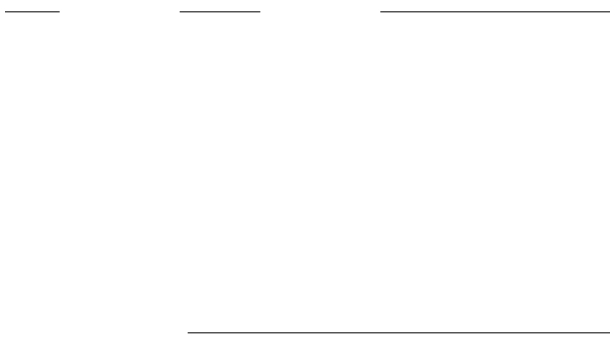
# Model space of a CAD drawing. Header units: millimetres. Extents: x -85420 to 1195317, y -69347 to 470418.
# Drawn here: x 452496.6 to 452865.1, y 58772.4 to 58976.4 of the extents above; entities that cross this region are included whole.
import ezdxf

# ---------------------------------------------------------------- set-up
doc = ezdxf.new("R2010")
doc.units = ezdxf.units.MM
for name, pattern in [('GOST2.303 6', [12, 8, -1.5, 1, -1.5]), ('ГОСТ 2.303 5', [24, 20, -1.5, 1, -1.5]), ('ГОСТ 2.303 6', [12, 8, -1.5, 1, -1.5]), ('осевая', [50.8, 31.75, -6.35, 6.35, -6.35])]:
    doc.linetypes.add(name, pattern=pattern)
doc.layers.add('!ФС_Ригели_балки', color=251, linetype='ГОСТ 2.303 6', lineweight=15)
doc.layers.add('+АР_Осевые линии', color=252, linetype='GOST2.303 6', lineweight=9)
doc.layers.add('ОСИ', color=7, linetype='осевая', lineweight=13, true_color=0x999999)

# ---------------------------------------------------------------- blocks, each defined once
blk = doc.blocks.new('*U49')
at = {"linetype": 'ГОСТ 2.303 5', "ltscale": 50}
blk.add_lwpolyline([(5560, 400), (0, 400), (0, 0), (5560, 0)], close=True, dxfattribs=at)
blk = doc.blocks.new('Из_буфера30619')
blk.add_blockref('*U49', (6000, -12000))
blk = doc.blocks.new('A$C314F1C93')
at = {"layer": '+АР_Осевые линии', "linetype": 'ГОСТ 2.303 5', "lineweight": 0, "ltscale": 100}
blk.add_lwpolyline([(-4200, 43450), (75280, 43450)], dxfattribs=at)

msp = doc.modelspace()

# ---------------------------------------------------------------- block references
at = {"layer": 'ОСИ', "ltscale": 40}
msp.add_blockref('A$C314F1C93', (430406.37, 15326.42, 0), dxfattribs=at)

# ---------------------------------------------------------------- next in the draw order: block references
at = {"layer": '!ФС_Ригели_балки'}
msp.add_blockref('Из_буфера30619', (442166.37, 70576.42, 0), dxfattribs=at)

doc.saveas('drawing.dxf')
